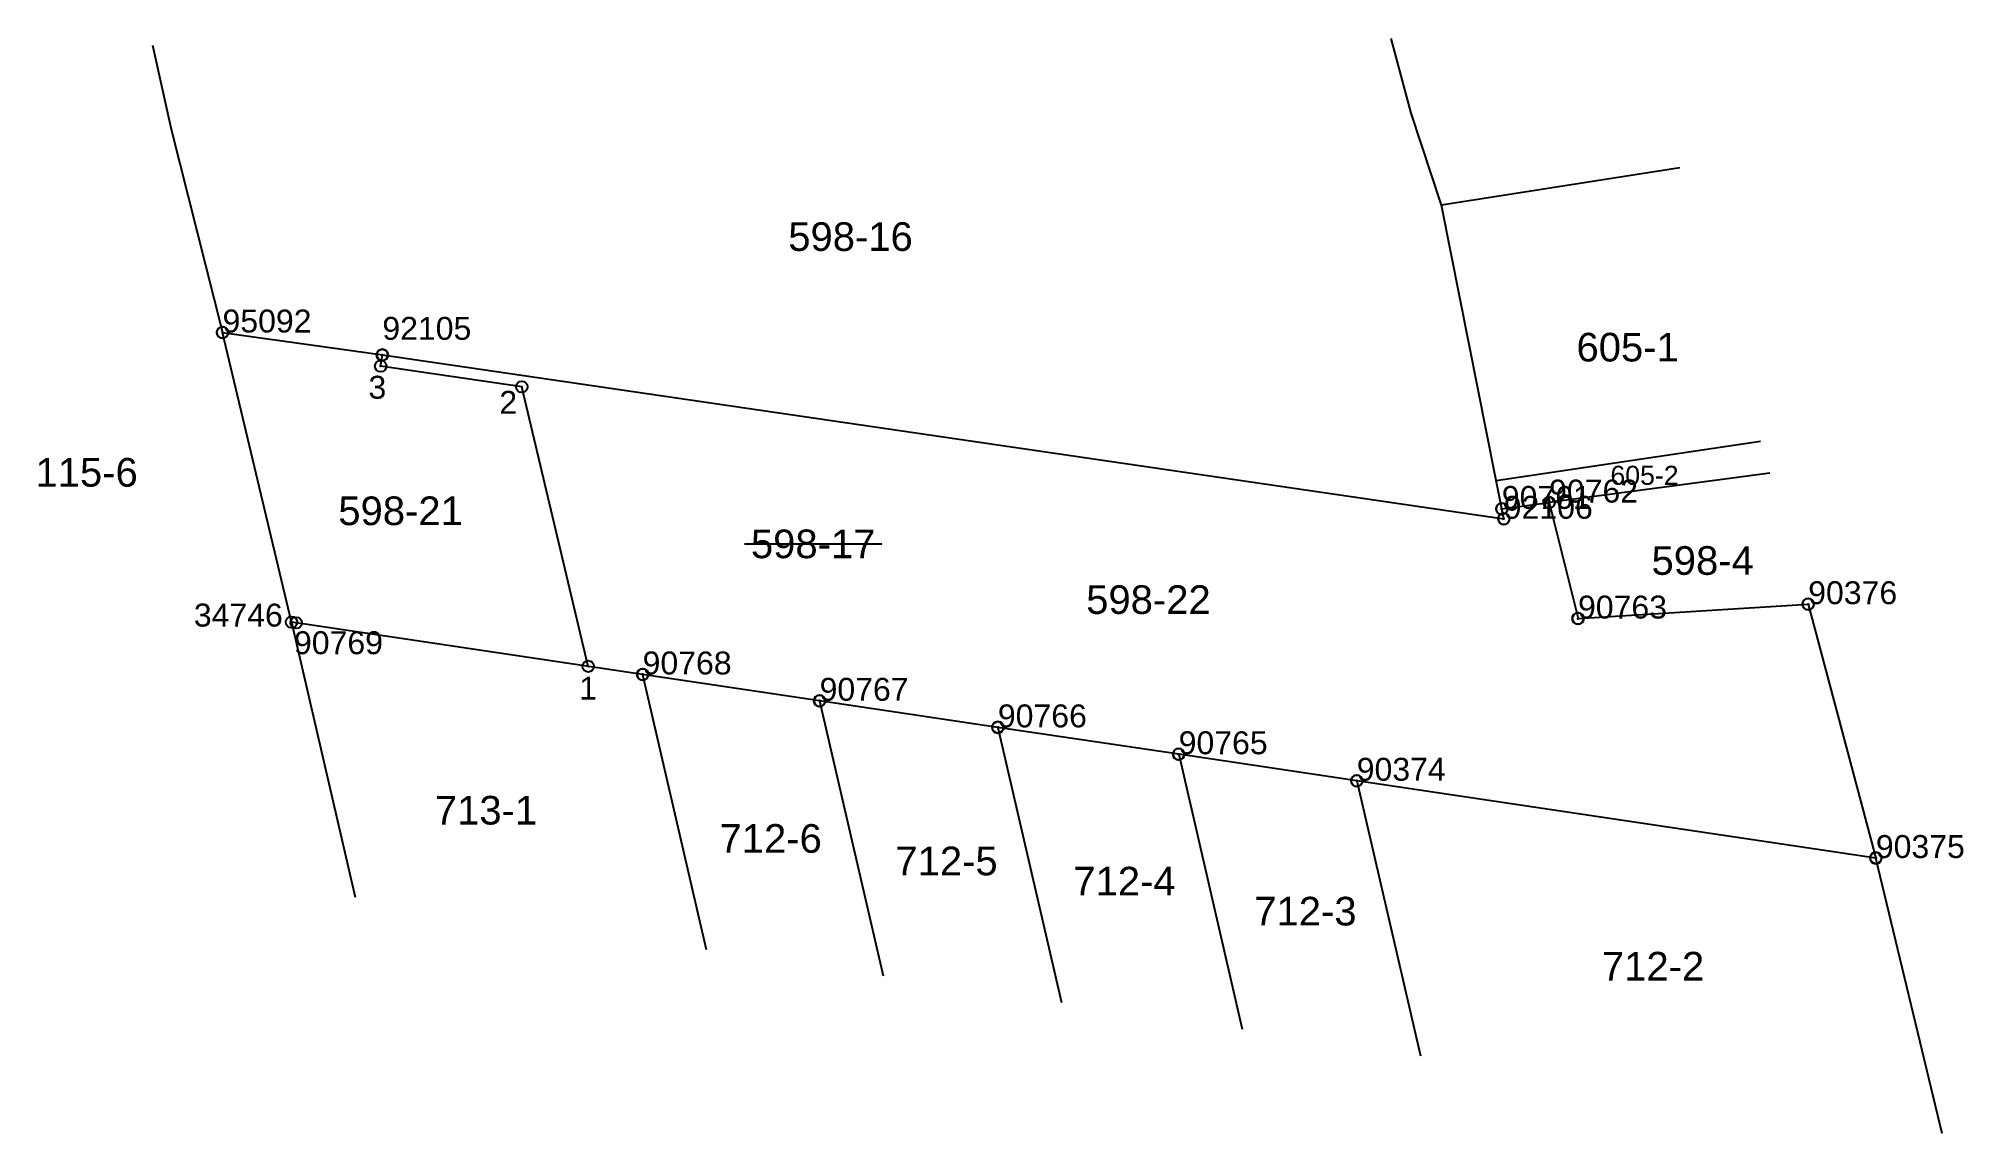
# Model space of a CAD drawing. Header units: inches. Extents: x 7515187 to 7515439, y 4692485 to 4692629.
import ezdxf
from ezdxf.enums import TextEntityAlignment as Align

# ---------------------------------------------------------------- set-up
doc = ezdxf.new("R2010")
doc.units = ezdxf.units.IN
doc.header["$MEASUREMENT"] = 0
doc.header["$PDMODE"] = 32
doc.header["$PDSIZE"] = 1.5
doc.layers.add('BIBAJ_RINDERTIM_A10_PAR_PA', color=7, linetype='Continuous')
doc.layers.add('BIBAJ_RINDERTIM_PAR_PARCEL', color=7, linetype='Continuous')
doc.layers.add('ZYRTARE', color=4, linetype='Continuous', lineweight=30)
doc.styles.get("Standard").update_dxf_attribs({"font": 'arial.ttf'})

msp = doc.modelspace()

# ---------------------------------------------------------------- linework, layer by layer
at = {"color": 1}
for p, q in [((7515231.52, 4692585.79), (7515231.74, 4692587.27)), ((7515250, 4692583.09), (7515231.52, 4692585.79)), ((7515258.71, 4692546.49), (7515250, 4692583.09)), ((7515279.17, 4692562.53), (7515297.17, 4692562.53))]:
    msp.add_line(p, q, dxfattribs=at)
at = {"color": 0}
for p, q in [((7515265.83, 4692545.43), (7515274.16, 4692509.41)), ((7515289.01, 4692541.98), (7515297.33, 4692505.96)), ((7515312.36, 4692538.5), (7515320.69, 4692502.48)), ((7515336.04, 4692534.98), (7515344.37, 4692498.96)), ((7515359.36, 4692531.51), (7515367.69, 4692495.49))]:
    msp.add_line(p, q, dxfattribs=at)
msp.add_lwpolyline([(7515210.81, 4692590.21), (7515231.74, 4692587.27), (7515378.62, 4692565.82), (7515378.36, 4692567.11), (7515384.55, 4692567.94), (7515388.34, 4692552.75), (7515418.49, 4692554.63), (7515427.35, 4692521.39), (7515359.36, 4692531.51), (7515336.04, 4692534.98), (7515312.36, 4692538.5), (7515289.01, 4692541.98), (7515265.83, 4692545.43), (7515220.45, 4692552.18), (7515219.84, 4692552.27)])
at = {"color": 1}
for p in [(7515231.52, 4692585.79), (7515250, 4692583.09), (7515258.71, 4692546.49)]:
    msp.add_point(p, dxfattribs=at)
for p in [(7515219.84, 4692552.27), (7515220.45, 4692552.18)]:
    msp.add_point(p)
at = {"layer": 'BIBAJ_RINDERTIM_PAR_PARCEL', "color": 7, "linetype": 'Continuous'}
for p, q in [((7515201.65, 4692627.82), (7515204.06, 4692616.82)), ((7515366.5, 4692618.92), (7515363.86, 4692628.71)), ((7515363.86, 4692628.71), (7515363.86, 4692628.71)), ((7515204.06, 4692616.82), (7515210.81, 4692590.21)), ((7515370.47, 4692606.88), (7515366.5, 4692618.92)), ((7515401.69, 4692611.78), (7515370.47, 4692606.88)), ((7515377.62, 4692570.84), (7515370.47, 4692606.88)), ((7515377.62, 4692570.84), (7515412.22, 4692575.97)), ((7515412.22, 4692575.97), (7515412.22, 4692575.97)), ((7515413.45, 4692571.8), (7515384.55, 4692567.94)), ((7515378.36, 4692567.11), (7515377.62, 4692570.84)), ((7515418.49, 4692554.63), (7515418.49, 4692554.63)), ((7515219.84, 4692552.27), (7515228.17, 4692516.25)), ((7515436.04, 4692485.31), (7515427.35, 4692521.39))]:
    msp.add_line(p, q, dxfattribs=at)
at = {"layer": 'ZYRTARE', "color": 0, "lineweight": -2, "flags": 128}
msp.add_lwpolyline([(7515210.81, 4692590.21), (7515231.74, 4692587.27), (7515378.62, 4692565.82), (7515378.36, 4692567.11), (7515384.55, 4692567.94), (7515388.34, 4692552.75), (7515418.49, 4692554.63), (7515427.35, 4692521.39), (7515359.36, 4692531.51), (7515336.04, 4692534.98), (7515312.36, 4692538.5), (7515289.01, 4692541.98), (7515265.83, 4692545.43), (7515220.45, 4692552.18), (7515219.84, 4692552.27)], close=True, dxfattribs=at)
at = {"layer": 'ZYRTARE', "color": 0}
for p in [(7515210.81, 4692590.21), (7515231.74, 4692587.27), (7515378.36, 4692567.11), (7515378.62, 4692565.82), (7515384.55, 4692567.94), (7515418.49, 4692554.63), (7515388.34, 4692552.75), (7515265.83, 4692545.43), (7515289.01, 4692541.98), (7515312.36, 4692538.5), (7515336.04, 4692534.98), (7515359.36, 4692531.51), (7515427.35, 4692521.39)]:
    msp.add_point(p, dxfattribs=at)

# ---------------------------------------------------------------- texts
for s, p in [('95092', (7515210.81, 4692590.21)), ('92105', (7515231.74, 4692589.25)), ('90761', (7515378.36, 4692567.11)), ('92106', (7515378.62, 4692565.82)), ('90762', (7515384.55, 4692567.94)), ('90376', (7515418.49, 4692554.63)), ('34746', (7515207.05, 4692551.7)), ('90763', (7515388.34, 4692552.75)), ('90769', (7515220.17, 4692548.08)), ('90768', (7515265.83, 4692545.43)), ('90767', (7515289.01, 4692541.98)), ('90766', (7515312.36, 4692538.5)), ('90765', (7515336.04, 4692534.98)), ('90374', (7515359.36, 4692531.51)), ('90375', (7515427.35, 4692521.39))]:
    msp.add_text(s, height=3).set_placement(p)
at = {"color": 1}
for s, p in [('3', (7515229.92, 4692581.54)), ('2', (7515247.06, 4692579.56)), ('1', (7515257.52, 4692542.13))]:
    msp.add_text(s, height=3, dxfattribs=at).set_placement(p)
at = {"layer": 'BIBAJ_RINDERTIM_A10_PAR_PA', "color": 7}
for s, height, p in [('598-16', 3.75, (7515293.06, 4692602.77)), ('605-1', 3.75, (7515394.84, 4692588.29)), ('115-6', 3.75, (7515193.01, 4692571.9)), ('605-2', 2.5, (7515397.05, 4692571.51)), ('598-17', 3.75, (7515288.17, 4692562.53)), ('598-4', 3.75, (7515404.67, 4692560.35)), ('713-1', 3.75, (7515245.32, 4692527.65)), ('712-6', 3.75, (7515282.6, 4692523.95)), ('712-5', 3.75, (7515305.63, 4692521)), ('712-4', 3.75, (7515328.94, 4692518.36)), ('712-3', 3.75, (7515352.64, 4692514.43)), ('712-2', 3.75, (7515398.17, 4692507.22))]:
    msp.add_text(s, height=height, dxfattribs=at).set_placement(p, align=Align.MIDDLE_CENTER)
at = {"layer": 'BIBAJ_RINDERTIM_A10_PAR_PA', "color": 1}
for s, p in [('598-21', (7515234.13, 4692566.86)), ('598-22', (7515332.08, 4692555.23))]:
    msp.add_text(s, height=3.75, dxfattribs=at).set_placement(p, align=Align.MIDDLE_CENTER)

doc.saveas('drawing.dxf')
